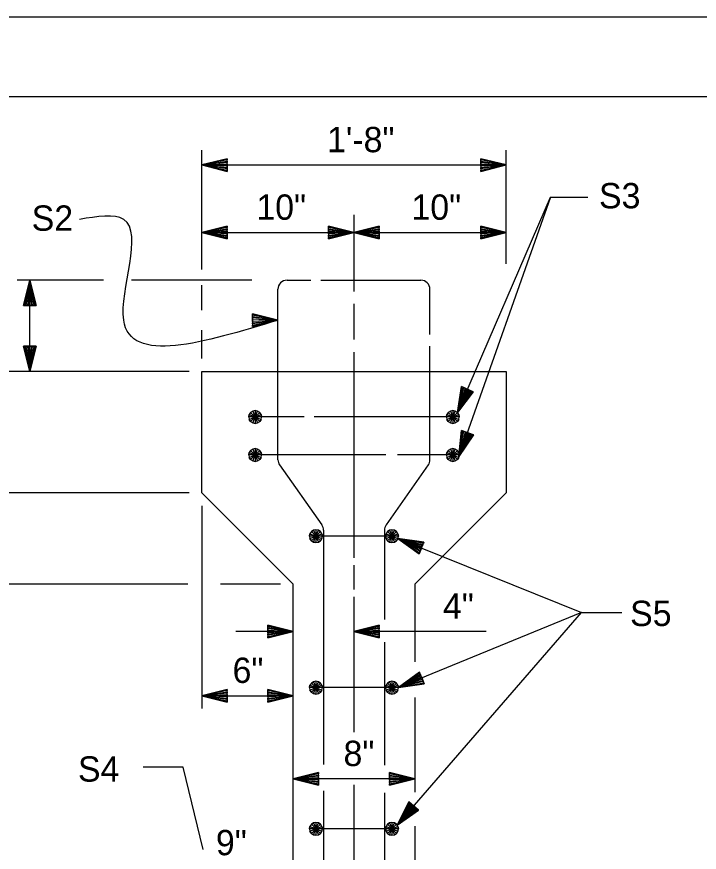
# Model space of a CAD drawing. Extents: x 0 to 34.6, y 0 to 25.6.
# Drawn here: x 2.104 to 5.471, y 17.878 to 22 of the extents above; entities that cross this region are included whole.
import ezdxf

# ---------------------------------------------------------------- set-up
doc = ezdxf.new("R2010")
doc.units = 0
for name, color, linetype in [('Dimension Lines', 7, 'Continuous'), ('Mis Center Lines', 7, 'Continuous'), ('Plan Sheet', 7, 'Continuous'), ('Plot Shape', 7, 'Continuous'), ('Rebar Lines', 7, 'Continuous'), ('Sup Concrete Girder Lines', 7, 'Continuous'), ('Text', 7, 'Continuous'), ('User Information Notes', 7, 'Continuous')]:
    doc.layers.add(name, color=color, linetype=linetype)

msp = doc.modelspace()

# ---------------------------------------------------------------- linework, layer by layer
at = {"layer": 'Dimension Lines'}
for p, q in [((3.0176, 20.7527), (3.0176, 21.3421)), ((4.5176, 20.7809), (4.5176, 21.3421)), ((3.0176, 21.2684), (4.5176, 21.2684)), ((4.7371, 21.1095), (4.2854, 19.8304)), ((3.0176, 20.9351), (3.7676, 20.9351)), ((3.7676, 20.9351), (4.5176, 20.9351)), ((2.5316, 20.7002), (2.1064, 20.7002)), ((2.1694, 20.2502), (2.1694, 20.7002)), ((3.2633, 20.7002), (2.67, 20.7002)), ((3.0176, 20.5528), (3.0176, 20.6758)), ((3.0176, 20.3132), (3.0176, 20.4529)), ((2.9546, 20.2502), (1.4667, 20.2502)), ((2.9546, 19.6502), (1.773, 19.6502)), ((3.0176, 19.5872), (3.0176, 18.5872)), ((2.9488, 19.2002), (1.773, 19.2002)), ((3.4046, 19.2002), (3.1093, 19.2002)), ((3.9801, 18.0117), (4.8899, 19.0614)), ((4.8899, 19.0614), (3.9868, 18.6898)), ((3.4676, 18.9671), (3.1843, 18.9671)), ((4.4196, 18.9671), (3.7676, 18.9671)), ((3.0176, 18.6502), (3.4676, 18.6502)), ((4.0676, 18.2399), (3.4676, 18.2399))]:
    msp.add_line(p, q, dxfattribs=at)
for points in [[(3.1426, 21.2684), (3.1426, 21.2621), (3.0176, 21.2684), (3.1426, 21.2559), (3.1426, 21.2496), (3.0176, 21.2684), (3.1426, 21.2434), (3.1426, 21.2371), (3.0176, 21.2684), (3.1426, 21.2996), (3.1426, 21.2934), (3.0176, 21.2684), (3.1426, 21.2871), (3.1426, 21.2809), (3.0176, 21.2684), (3.1426, 21.2746), (3.1426, 21.2371), (3.1426, 21.2996), (3.0176, 21.2684), (3.1426, 21.2371)], [(4.3926, 21.2684), (4.3926, 21.2746), (4.5176, 21.2684), (4.3926, 21.2809), (4.3926, 21.2871), (4.5176, 21.2684), (4.3926, 21.2934), (4.3926, 21.2996), (4.5176, 21.2684), (4.3926, 21.2371), (4.3926, 21.2434), (4.5176, 21.2684), (4.3926, 21.2496), (4.3926, 21.2559), (4.5176, 21.2684), (4.3926, 21.2621), (4.3926, 21.2996), (4.3926, 21.2371), (4.5176, 21.2684), (4.3926, 21.2996)], [(4.2776, 20.0476), (4.7371, 21.1095), (4.9204, 21.1095)], [(3.1426, 20.9351), (3.1426, 20.9289), (3.0176, 20.9351), (3.1426, 20.9226), (3.1426, 20.9164), (3.0176, 20.9351), (3.1426, 20.9101), (3.1426, 20.9039), (3.0176, 20.9351), (3.1426, 20.9664), (3.1426, 20.9601), (3.0176, 20.9351), (3.1426, 20.9539), (3.1426, 20.9476), (3.0176, 20.9351), (3.1426, 20.9414), (3.1426, 20.9039), (3.1426, 20.9664), (3.0176, 20.9351), (3.1426, 20.9039)], [(3.6426, 20.9351), (3.6426, 20.9414), (3.7676, 20.9351), (3.6426, 20.9476), (3.6426, 20.9539), (3.7676, 20.9351), (3.6426, 20.9601), (3.6426, 20.9664), (3.7676, 20.9351), (3.6426, 20.9039), (3.6426, 20.9101), (3.7676, 20.9351), (3.6426, 20.9164), (3.6426, 20.9226), (3.7676, 20.9351), (3.6426, 20.9289), (3.6426, 20.9664), (3.6426, 20.9039), (3.7676, 20.9351), (3.6426, 20.9664)], [(3.8926, 20.9351), (3.8926, 20.9289), (3.7676, 20.9351), (3.8926, 20.9226), (3.8926, 20.9164), (3.7676, 20.9351), (3.8926, 20.9101), (3.8926, 20.9039), (3.7676, 20.9351), (3.8926, 20.9664), (3.8926, 20.9601), (3.7676, 20.9351), (3.8926, 20.9539), (3.8926, 20.9476), (3.7676, 20.9351), (3.8926, 20.9414), (3.8926, 20.9039), (3.8926, 20.9664), (3.7676, 20.9351), (3.8926, 20.9039)], [(4.3926, 20.9351), (4.3926, 20.9414), (4.5176, 20.9351), (4.3926, 20.9476), (4.3926, 20.9539), (4.5176, 20.9351), (4.3926, 20.9601), (4.3926, 20.9664), (4.5176, 20.9351), (4.3926, 20.9039), (4.3926, 20.9101), (4.5176, 20.9351), (4.3926, 20.9164), (4.3926, 20.9226), (4.5176, 20.9351), (4.3926, 20.9289), (4.3926, 20.9664), (4.3926, 20.9039), (4.5176, 20.9351), (4.3926, 20.9664)], [(2.1694, 20.5752), (2.1631, 20.5752), (2.1694, 20.7002), (2.1569, 20.5752), (2.1506, 20.5752), (2.1694, 20.7002), (2.1444, 20.5752), (2.1381, 20.5752), (2.1694, 20.7002), (2.2006, 20.5752), (2.1944, 20.5752), (2.1694, 20.7002), (2.1881, 20.5752), (2.1819, 20.5752), (2.1694, 20.7002), (2.1756, 20.5752), (2.1381, 20.5752), (2.2006, 20.5752), (2.1694, 20.7002), (2.1381, 20.5752)], [(3.2676, 20.5029), (3.2676, 20.5091), (3.3926, 20.5029), (3.2676, 20.5154), (3.2676, 20.5216), (3.3926, 20.5029), (3.2676, 20.5279), (3.2676, 20.5341), (3.3926, 20.5029), (3.2676, 20.4716), (3.2676, 20.4779), (3.3926, 20.5029), (3.2676, 20.4841), (3.2676, 20.4904), (3.3926, 20.5029), (3.2676, 20.4966), (3.2676, 20.5341), (3.2676, 20.4716), (3.3926, 20.5029), (3.2676, 20.5341)], [(2.1694, 20.3752), (2.1756, 20.3752), (2.1694, 20.2502), (2.1819, 20.3752), (2.1881, 20.3752), (2.1694, 20.2502), (2.1944, 20.3752), (2.2006, 20.3752), (2.1694, 20.2502), (2.1381, 20.3752), (2.1444, 20.3752), (2.1694, 20.2502), (2.1506, 20.3752), (2.1569, 20.3752), (2.1694, 20.2502), (2.1631, 20.3752), (2.2006, 20.3752), (2.1381, 20.3752), (2.1694, 20.2502), (2.2006, 20.3752)], [(4.3273, 20.1624), (4.333, 20.1599), (4.2776, 20.0476), (4.3387, 20.1574), (4.3445, 20.1549), (4.2776, 20.0476), (4.3502, 20.1524), (4.356, 20.1499), (4.2776, 20.0476), (4.2986, 20.1748), (4.3043, 20.1723), (4.2776, 20.0476), (4.3101, 20.1698), (4.3158, 20.1673), (4.2776, 20.0476), (4.3215, 20.1648), (4.356, 20.1499), (4.2986, 20.1748), (4.2776, 20.0476), (4.356, 20.1499)], [(4.3271, 19.9483), (4.3329, 19.9462), (4.2854, 19.8304), (4.3388, 19.9441), (4.3448, 19.942), (4.2854, 19.8304), (4.3506, 19.94), (4.3565, 19.9379), (4.2854, 19.8304), (4.2976, 19.9587), (4.3035, 19.9566), (4.2854, 19.8304), (4.3094, 19.9545), (4.3153, 19.9525), (4.2854, 19.8304), (4.3212, 19.9504), (4.3565, 19.9379), (4.2976, 19.9587), (4.2854, 19.8304), (4.3565, 19.9379)], [(3.9843, 19.4251), (4.8899, 19.0614), (5.0886, 19.0614)], [(4.1003, 19.3785), (4.098, 19.3727), (3.9843, 19.4251), (4.0957, 19.3669), (4.0934, 19.3611), (3.9843, 19.4251), (4.091, 19.3553), (4.0887, 19.3495), (3.9843, 19.4251), (4.112, 19.4075), (4.1097, 19.4017), (3.9843, 19.4251), (4.1073, 19.3959), (4.105, 19.3901), (3.9843, 19.4251), (4.1027, 19.3843), (4.0887, 19.3495), (4.112, 19.4075), (3.9843, 19.4251), (4.0887, 19.3495)], [(3.3426, 18.9671), (3.3426, 18.9734), (3.4676, 18.9671), (3.3426, 18.9796), (3.3426, 18.9859), (3.4676, 18.9671), (3.3426, 18.9921), (3.3426, 18.9984), (3.4676, 18.9671), (3.3426, 18.9359), (3.3426, 18.9421), (3.4676, 18.9671), (3.3426, 18.9484), (3.3426, 18.9546), (3.4676, 18.9671), (3.3426, 18.9609), (3.3426, 18.9984), (3.3426, 18.9359), (3.4676, 18.9671), (3.3426, 18.9984)], [(3.8926, 18.9671), (3.8926, 18.9609), (3.7676, 18.9671), (3.8926, 18.9546), (3.8926, 18.9484), (3.7676, 18.9671), (3.8926, 18.9421), (3.8926, 18.9359), (3.7676, 18.9671), (3.8926, 18.9984), (3.8926, 18.9921), (3.7676, 18.9671), (3.8926, 18.9859), (3.8926, 18.9796), (3.7676, 18.9671), (3.8926, 18.9734), (3.8926, 18.9359), (3.8926, 18.9984), (3.7676, 18.9671), (3.8926, 18.9359)], [(4.1024, 18.7373), (4.1048, 18.7315), (3.9868, 18.6898), (4.1072, 18.7257), (4.1095, 18.72), (3.9868, 18.6898), (4.1119, 18.7142), (4.1143, 18.7085), (3.9868, 18.6898), (4.0905, 18.7662), (4.0929, 18.7604), (3.9868, 18.6898), (4.0952, 18.7547), (4.0976, 18.7489), (3.9868, 18.6898), (4.1, 18.7431), (4.1143, 18.7085), (4.0905, 18.7662), (3.9868, 18.6898), (4.1143, 18.7085)], [(3.1426, 18.6502), (3.1426, 18.6439), (3.0176, 18.6502), (3.1426, 18.6377), (3.1426, 18.6314), (3.0176, 18.6502), (3.1426, 18.6252), (3.1426, 18.6189), (3.0176, 18.6502), (3.1426, 18.6814), (3.1426, 18.6752), (3.0176, 18.6502), (3.1426, 18.6689), (3.1426, 18.6627), (3.0176, 18.6502), (3.1426, 18.6564), (3.1426, 18.6189), (3.1426, 18.6814), (3.0176, 18.6502), (3.1426, 18.6189)], [(3.3426, 18.6502), (3.3426, 18.6564), (3.4676, 18.6502), (3.3426, 18.6627), (3.3426, 18.6689), (3.4676, 18.6502), (3.3426, 18.6752), (3.3426, 18.6814), (3.4676, 18.6502), (3.3426, 18.6189), (3.3426, 18.6252), (3.4676, 18.6502), (3.3426, 18.6314), (3.3426, 18.6377), (3.4676, 18.6502), (3.3426, 18.6439), (3.3426, 18.6814), (3.3426, 18.6189), (3.4676, 18.6502), (3.3426, 18.6814)], [(3.0241, 17.8919), (2.9259, 18.2972), (2.7272, 18.2972)], [(3.5926, 18.2399), (3.5926, 18.2337), (3.4676, 18.2399), (3.5926, 18.2274), (3.5926, 18.2212), (3.4676, 18.2399), (3.5926, 18.2149), (3.5926, 18.2087), (3.4676, 18.2399), (3.5926, 18.2712), (3.5926, 18.2649), (3.4676, 18.2399), (3.5926, 18.2587), (3.5926, 18.2524), (3.4676, 18.2399), (3.5926, 18.2462), (3.5926, 18.2087), (3.5926, 18.2712), (3.4676, 18.2399), (3.5926, 18.2087)], [(3.9426, 18.2399), (3.9426, 18.2462), (4.0676, 18.2399), (3.9426, 18.2524), (3.9426, 18.2587), (4.0676, 18.2399), (3.9426, 18.2649), (3.9426, 18.2712), (4.0676, 18.2399), (3.9426, 18.2087), (3.9426, 18.2149), (4.0676, 18.2399), (3.9426, 18.2212), (3.9426, 18.2274), (4.0676, 18.2399), (3.9426, 18.2337), (3.9426, 18.2712), (3.9426, 18.2087), (4.0676, 18.2399), (3.9426, 18.2712)], [(4.062, 18.1062), (4.0667, 18.1021), (3.9801, 18.0117), (4.0714, 18.098), (4.0761, 18.0939), (3.9801, 18.0117), (4.0809, 18.0898), (4.0855, 18.0857), (3.9801, 18.0117), (4.0384, 18.1267), (4.043, 18.1226), (3.9801, 18.0117), (4.0478, 18.1185), (4.0525, 18.1144), (3.9801, 18.0117), (4.0572, 18.1103), (4.0855, 18.0857), (4.0384, 18.1267), (3.9801, 18.0117), (4.0855, 18.0857)]]:
    msp.add_lwpolyline(points, dxfattribs=at)
msp.add_spline([(3.3926, 20.5029), (2.6318, 20.5029), (2.6318, 21.0002), (2.4143, 21.0002)], degree=3, dxfattribs=at)
at = {"layer": 'Mis Center Lines'}
for p, q in [((3.7676, 21.0218), (3.7676, 20.6451)), ((3.7676, 20.5836), (3.7676, 20.4078)), ((3.7676, 20.3453), (3.7676, 19.33)), ((3.7676, 19.2939), (3.7676, 19.1747)), ((3.7676, 19.1386), (3.7676, 18.4704)), ((3.7676, 18.2104), (3.7676, 17.3761))]:
    msp.add_line(p, q, dxfattribs=at)
at = {"layer": 'Plan Sheet'}
msp.add_line((1.0541, 21.6061), (33.0544, 21.6061), dxfattribs=at)
at = {"layer": 'Plot Shape'}
msp.add_lwpolyline([(0, 22), (33.0632, 22), (33.0632, 0), (0, 0)], close=True, dxfattribs=at)
at = {"layer": 'Rebar Lines'}
for p, q in [((3.4376, 20.7002), (3.5553, 20.7002)), ((3.6046, 20.7002), (4.0975, 20.7002)), ((3.3926, 19.8145), (3.3926, 20.6552)), ((4.1425, 20.4329), (4.1425, 20.6552)), ((4.1425, 19.8143), (4.1425, 20.3754)), ((3.5225, 20.0252), (3.2802, 20.0252)), ((4.2552, 20.0252), (3.5717, 20.0252)), ((3.9244, 19.8377), (3.2802, 19.8377)), ((4.2552, 19.8377), (3.9818, 19.8377)), ((3.4008, 19.7885), (3.6094, 19.4931)), ((4.1343, 19.7884), (3.9258, 19.4931)), ((3.6177, 19.4671), (3.6177, 18.3115)), ((3.9176, 19.4671), (3.9176, 19.0266)), ((3.9551, 19.4372), (3.58, 19.4372)), ((3.9176, 18.9147), (3.9176, 18.3079)), ((3.9551, 18.6898), (3.58, 18.6898)), ((3.6177, 18.1815), (3.6177, 17.7264)), ((3.9176, 18.1706), (3.9176, 16.3876)), ((3.9551, 17.9931), (3.58, 17.9931))]:
    msp.add_line(p, q, dxfattribs=at)
for points in [[(3.2802, 20.0569), (3.2681, 20.0545), (3.2578, 20.0477), (3.2509, 20.0374), (3.2485, 20.0252), (3.2509, 20.0131), (3.2578, 20.0028), (3.268, 19.996), (3.2802, 19.9935), (3.2923, 19.996), (3.3026, 20.0028), (3.3095, 20.013), (3.312, 20.0252), (3.3095, 20.0374), (3.3027, 20.0476), (3.2924, 20.0545), (3.2802, 20.0569), (3.2802, 20.0252), (3.2802, 19.9935), (3.268, 19.996), (3.2802, 20.0252), (3.2578, 20.0028), (3.2509, 20.0131), (3.2802, 20.0252), (3.2485, 20.0252), (3.2509, 20.0374), (3.2802, 20.0252), (3.2578, 20.0477), (3.2681, 20.0545), (3.2802, 20.0252), (3.2924, 20.0545), (3.3027, 20.0476), (3.2802, 20.0252), (3.3095, 20.0374), (3.312, 20.0252), (3.2802, 20.0252), (3.3095, 20.013), (3.3026, 20.0028), (3.2802, 20.0252), (3.2923, 19.996)], [(4.2552, 20.0569), (4.243, 20.0545), (4.2327, 20.0477), (4.2259, 20.0374), (4.2235, 20.0252), (4.2259, 20.0131), (4.2327, 20.0028), (4.243, 19.996), (4.2552, 19.9935), (4.2673, 19.996), (4.2776, 20.0028), (4.2845, 20.013), (4.2869, 20.0252), (4.2845, 20.0374), (4.2776, 20.0476), (4.2674, 20.0545), (4.2552, 20.0569), (4.2552, 20.0252), (4.2552, 19.9935), (4.243, 19.996), (4.2552, 20.0252), (4.2327, 20.0028), (4.2259, 20.0131), (4.2552, 20.0252), (4.2235, 20.0252), (4.2259, 20.0374), (4.2552, 20.0252), (4.2327, 20.0477), (4.243, 20.0545), (4.2552, 20.0252), (4.2674, 20.0545), (4.2776, 20.0476), (4.2552, 20.0252), (4.2845, 20.0374), (4.2869, 20.0252), (4.2552, 20.0252), (4.2845, 20.013), (4.2776, 20.0028), (4.2552, 20.0252), (4.2673, 19.996)], [(3.2802, 19.8694), (3.2681, 19.867), (3.2578, 19.8602), (3.2509, 19.8499), (3.2485, 19.8377), (3.2509, 19.8256), (3.2578, 19.8153), (3.268, 19.8085), (3.2802, 19.8061), (3.2923, 19.8085), (3.3026, 19.8153), (3.3095, 19.8256), (3.312, 19.8377), (3.3095, 19.8499), (3.3027, 19.8602), (3.2924, 19.867), (3.2802, 19.8694), (3.2802, 19.8377), (3.2802, 19.8061), (3.268, 19.8085), (3.2802, 19.8377), (3.2578, 19.8153), (3.2509, 19.8256), (3.2802, 19.8377), (3.2485, 19.8377), (3.2509, 19.8499), (3.2802, 19.8377), (3.2578, 19.8602), (3.2681, 19.867), (3.2802, 19.8377), (3.2924, 19.867), (3.3027, 19.8602), (3.2802, 19.8377), (3.3095, 19.8499), (3.312, 19.8377), (3.2802, 19.8377), (3.3095, 19.8256), (3.3026, 19.8153), (3.2802, 19.8377), (3.2923, 19.8085)], [(4.2552, 19.8694), (4.243, 19.867), (4.2327, 19.8602), (4.2259, 19.8499), (4.2235, 19.8377), (4.2259, 19.8256), (4.2327, 19.8153), (4.243, 19.8085), (4.2552, 19.8061), (4.2673, 19.8085), (4.2776, 19.8153), (4.2845, 19.8256), (4.2869, 19.8377), (4.2845, 19.8499), (4.2776, 19.8602), (4.2674, 19.867), (4.2552, 19.8694), (4.2552, 19.8377), (4.2552, 19.8061), (4.243, 19.8085), (4.2552, 19.8377), (4.2327, 19.8153), (4.2259, 19.8256), (4.2552, 19.8377), (4.2235, 19.8377), (4.2259, 19.8499), (4.2552, 19.8377), (4.2327, 19.8602), (4.243, 19.867), (4.2552, 19.8377), (4.2674, 19.867), (4.2776, 19.8602), (4.2552, 19.8377), (4.2845, 19.8499), (4.2869, 19.8377), (4.2552, 19.8377), (4.2845, 19.8256), (4.2776, 19.8153), (4.2552, 19.8377), (4.2673, 19.8085)], [(3.58, 19.4689), (3.5679, 19.4665), (3.5576, 19.4597), (3.5507, 19.4493), (3.5483, 19.4372), (3.5507, 19.4251), (3.5576, 19.4148), (3.5679, 19.4079), (3.58, 19.4055), (3.5921, 19.4079), (3.6024, 19.4148), (3.6093, 19.4251), (3.6117, 19.4372), (3.6093, 19.4493), (3.6025, 19.4596), (3.5922, 19.4665), (3.58, 19.4689), (3.58, 19.4372), (3.58, 19.4055), (3.5679, 19.4079), (3.58, 19.4372), (3.5576, 19.4148), (3.5507, 19.4251), (3.58, 19.4372), (3.5483, 19.4372), (3.5507, 19.4493), (3.58, 19.4372), (3.5576, 19.4597), (3.5679, 19.4665), (3.58, 19.4372), (3.5922, 19.4665), (3.6025, 19.4596), (3.58, 19.4372), (3.6093, 19.4493), (3.6117, 19.4372), (3.58, 19.4372), (3.6093, 19.4251), (3.6024, 19.4148), (3.58, 19.4372), (3.5921, 19.4079)], [(3.9551, 19.4689), (3.943, 19.4665), (3.9327, 19.4597), (3.9258, 19.4493), (3.9234, 19.4372), (3.9258, 19.4251), (3.9327, 19.4148), (3.9429, 19.4079), (3.9551, 19.4055), (3.9672, 19.4079), (3.9775, 19.4148), (3.9843, 19.4251), (3.9868, 19.4372), (3.9843, 19.4493), (3.9775, 19.4596), (3.9673, 19.4665), (3.9551, 19.4689), (3.9551, 19.4372), (3.9551, 19.4055), (3.9429, 19.4079), (3.9551, 19.4372), (3.9327, 19.4148), (3.9258, 19.4251), (3.9551, 19.4372), (3.9234, 19.4372), (3.9258, 19.4493), (3.9551, 19.4372), (3.9327, 19.4597), (3.943, 19.4665), (3.9551, 19.4372), (3.9673, 19.4665), (3.9775, 19.4596), (3.9551, 19.4372), (3.9843, 19.4493), (3.9868, 19.4372), (3.9551, 19.4372), (3.9843, 19.4251), (3.9775, 19.4148), (3.9551, 19.4372), (3.9672, 19.4079)], [(3.58, 18.7215), (3.5679, 18.7191), (3.5576, 18.7122), (3.5507, 18.7019), (3.5483, 18.6898), (3.5507, 18.6777), (3.5576, 18.6674), (3.5679, 18.6605), (3.58, 18.6581), (3.5921, 18.6605), (3.6024, 18.6674), (3.6093, 18.6776), (3.6117, 18.6898), (3.6093, 18.7019), (3.6025, 18.7122), (3.5922, 18.7191), (3.58, 18.7215), (3.58, 18.6898), (3.58, 18.6581), (3.5679, 18.6605), (3.58, 18.6898), (3.5576, 18.6674), (3.5507, 18.6777), (3.58, 18.6898), (3.5483, 18.6898), (3.5507, 18.7019), (3.58, 18.6898), (3.5576, 18.7122), (3.5679, 18.7191), (3.58, 18.6898), (3.5922, 18.7191), (3.6025, 18.7122), (3.58, 18.6898), (3.6093, 18.7019), (3.6117, 18.6898), (3.58, 18.6898), (3.6093, 18.6776), (3.6024, 18.6674), (3.58, 18.6898), (3.5921, 18.6605)], [(3.9551, 18.7215), (3.943, 18.7191), (3.9327, 18.7122), (3.9258, 18.7019), (3.9234, 18.6898), (3.9258, 18.6777), (3.9327, 18.6674), (3.9429, 18.6605), (3.9551, 18.6581), (3.9672, 18.6605), (3.9775, 18.6674), (3.9843, 18.6776), (3.9868, 18.6898), (3.9843, 18.7019), (3.9775, 18.7122), (3.9673, 18.7191), (3.9551, 18.7215), (3.9551, 18.6898), (3.9551, 18.6581), (3.9429, 18.6605), (3.9551, 18.6898), (3.9327, 18.6674), (3.9258, 18.6777), (3.9551, 18.6898), (3.9234, 18.6898), (3.9258, 18.7019), (3.9551, 18.6898), (3.9327, 18.7122), (3.943, 18.7191), (3.9551, 18.6898), (3.9673, 18.7191), (3.9775, 18.7122), (3.9551, 18.6898), (3.9843, 18.7019), (3.9868, 18.6898), (3.9551, 18.6898), (3.9843, 18.6776), (3.9775, 18.6674), (3.9551, 18.6898), (3.9672, 18.6605)], [(3.58, 18.0249), (3.5679, 18.0225), (3.5576, 18.0156), (3.5507, 18.0053), (3.5483, 17.9931), (3.5507, 17.9811), (3.5576, 17.9707), (3.5679, 17.9639), (3.58, 17.9615), (3.5921, 17.9639), (3.6024, 17.9707), (3.6093, 17.981), (3.6117, 17.9931), (3.6093, 18.0053), (3.6025, 18.0156), (3.5922, 18.0225), (3.58, 18.0249), (3.58, 17.9931), (3.58, 17.9615), (3.5679, 17.9639), (3.58, 17.9931), (3.5576, 17.9707), (3.5507, 17.9811), (3.58, 17.9931), (3.5483, 17.9931), (3.5507, 18.0053), (3.58, 17.9931), (3.5576, 18.0156), (3.5679, 18.0225), (3.58, 17.9931), (3.5922, 18.0225), (3.6025, 18.0156), (3.58, 17.9931), (3.6093, 18.0053), (3.6117, 17.9931), (3.58, 17.9931), (3.6093, 17.981), (3.6024, 17.9707), (3.58, 17.9931), (3.5921, 17.9639)], [(3.9551, 18.0249), (3.943, 18.0225), (3.9327, 18.0156), (3.9258, 18.0053), (3.9234, 17.9931), (3.9258, 17.9811), (3.9327, 17.9707), (3.9429, 17.9639), (3.9551, 17.9615), (3.9672, 17.9639), (3.9775, 17.9707), (3.9843, 17.981), (3.9868, 17.9931), (3.9843, 18.0053), (3.9775, 18.0156), (3.9673, 18.0225), (3.9551, 18.0249), (3.9551, 17.9931), (3.9551, 17.9615), (3.9429, 17.9639), (3.9551, 17.9931), (3.9327, 17.9707), (3.9258, 17.9811), (3.9551, 17.9931), (3.9234, 17.9931), (3.9258, 18.0053), (3.9551, 17.9931), (3.9327, 18.0156), (3.943, 18.0225), (3.9551, 17.9931), (3.9673, 18.0225), (3.9775, 18.0156), (3.9551, 17.9931), (3.9843, 18.0053), (3.9868, 17.9931), (3.9551, 17.9931), (3.9843, 17.981), (3.9775, 17.9707), (3.9551, 17.9931), (3.9672, 17.9639)]]:
    msp.add_lwpolyline(points, dxfattribs=at)
for centre, start, end in [((3.4376, 20.6552), 90, 180), ((4.0975, 20.6552), 0, 90), ((3.4376, 19.8145), 180, 215.2249), ((4.0975, 19.8143), 324.7751, 0), ((3.5727, 19.4671), 0, 35.2238), ((3.9626, 19.4671), 144.7773, 180)]:
    msp.add_arc(centre, 0.045, start, end, dxfattribs=at)
at = {"layer": 'Sup Concrete Girder Lines'}
for points in [[(4.0676, 18.0068), (4.0676, 17.4752), (4.7426, 16.8002), (4.7426, 16.2564), (2.7926, 16.2564), (2.7926, 16.8002), (3.4676, 17.4752), (3.4676, 19.2002), (3.0176, 19.6502), (3.0176, 20.2502), (3.7676, 20.2502)], [(3.7676, 20.2502), (4.5176, 20.2502), (4.5176, 19.6502), (4.0676, 19.2002), (4.0676, 18.8169)], [(4.0676, 18.6411), (4.0676, 18.175)]]:
    msp.add_lwpolyline(points, dxfattribs=at)
at = {"layer": 'User Information Notes'}
msp.add_line((3.7676, 20.2502), (3.7676, 20.2502), dxfattribs=at)

# ---------------------------------------------------------------- texts
at = {"layer": 'Text'}
for s, p in [('1\'-8"', (3.6346, 21.3314)), ('S3', (4.976, 21.0546)), ('10"', (3.286, 20.9981)), ('10"', (4.0509, 20.9981)), ('S2', (2.178, 20.9439)), ('4"', (4.2064, 19.0301)), ('S5', (5.1294, 18.9937)), ('6"', (3.1687, 18.7131)), ('8"', (3.716, 18.3029)), ('S4 ', (2.4063, 18.2262)), ('9"', (3.0867, 17.8631))]:
    msp.add_text(s, height=0.125, dxfattribs=at).set_placement(p)

doc.saveas('drawing.dxf')
